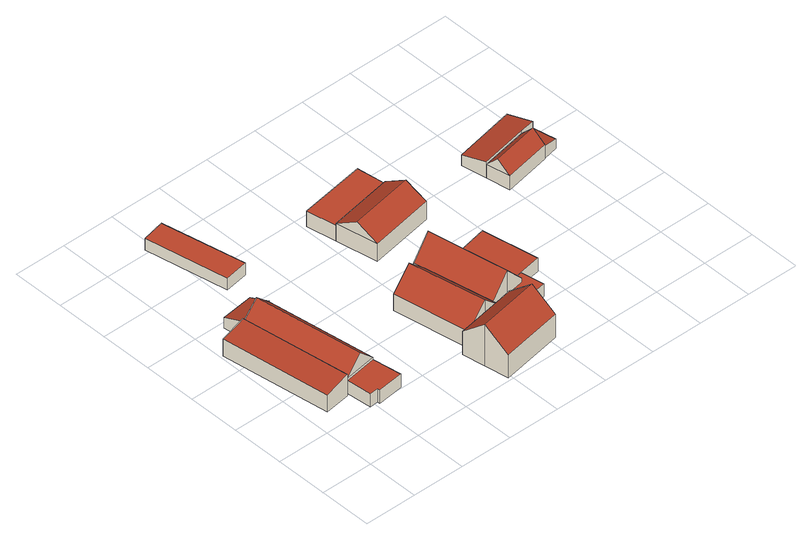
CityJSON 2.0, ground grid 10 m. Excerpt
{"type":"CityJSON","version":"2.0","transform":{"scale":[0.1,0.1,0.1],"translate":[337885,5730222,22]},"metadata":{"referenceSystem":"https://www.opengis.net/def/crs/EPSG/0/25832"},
"CityObjects":{
"building1":{"type":"Building","attributes":{"Gemeindeschluessel":"05170048","Geometrietyp2DReferenz":"3000","function":"31001_2720"},"address":[{"country":"Germany","locality":"Wesel","thoroughfareNumber":"69","thoroughfareName":"Bruchweg"}],"children":["building1-1","building1-2"]},
"building1-1":{"type":"BuildingPart","attributes":{"roofType":"2100","measuredHeight":4.49},"parents":["building1"],"geometry":[{"type":"MultiSurface","lod":"2","boundaries":[[[0,1,2,3]],[[4,5,6,7]],[[3,2,5,4]],[[7,0,3,4]],[[1,6,5,2]],[[8,9,6,1]],[[0,7,10,11]],[[9,8,11,10]]],"semantics":{"surfaces":[{"type":"WallSurface"},{"type":"RoofSurface"},{"type":"GroundSurface"},{"type":"ClosureSurface"}],"values":[0,0,0,1,2,0,0,3]}}]},
"building1-2":{"type":"BuildingPart","attributes":{"roofType":"3100","measuredHeight":6.42},"address":[{"country":"Germany","locality":"Wesel","thoroughfareNumber":"69","thoroughfareName":"Bruchweg"}],"parents":["building1"],"geometry":[{"type":"Solid","lod":"2","boundaries":[[[[12,13,14,15]],[[10,9,13,12]],[[15,14,8,11]],[[12,16,10]],[[11,17,15]],[[15,17,16,12]],[[10,16,17,11]],[[13,9,8,14]],[[10,11,8,9]]]],"semantics":{"surfaces":[{"type":"WallSurface"},{"type":"RoofSurface"},{"type":"GroundSurface"},{"type":"ClosureSurface"}],"values":[[0,0,0,0,0,1,1,2,3]]}}]},
"building2":{"type":"Building","attributes":{"Geometrietyp2DReferenz":"3000","Gemeindeschluessel":"05170048","function":"31001_2463","roofType":"1000","measuredHeight":2.74},"address":[{"country":"Germany","locality":"Wesel","thoroughfareNumber":"69","thoroughfareName":"Bruchweg"}],"geometry":[{"type":"Solid","lod":"2","boundaries":[[[[18,19,20,21]],[[22,23,19,18]],[[24,25,23,22]],[[26,27,25,24]],[[28,29,27,26]],[[21,20,29,28]],[[26,24,22,18,21,28]],[[19,23,25,27,29,20]]]],"semantics":{"surfaces":[{"type":"WallSurface"},{"type":"RoofSurface"},{"type":"GroundSurface"}],"values":[[0,0,0,0,0,0,1,2]]}}]},
"building3":{"type":"Building","attributes":{"Geometrietyp2DReferenz":"3000","Gemeindeschluessel":"05170048","function":"31001_2720","roofType":"2100","measuredHeight":3.47},"address":[{"country":"Germany","locality":"Wesel","thoroughfareNumber":"69","thoroughfareName":"Bruchweg"}],"geometry":[{"type":"Solid","lod":"2","boundaries":[[[[30,31,32,33]],[[34,35,31,30]],[[36,37,35,34]],[[33,32,37,36]],[[34,30,33,36]],[[31,35,37,32]]]],"semantics":{"surfaces":[{"type":"WallSurface"},{"type":"RoofSurface"},{"type":"GroundSurface"}],"values":[[0,0,0,0,1,2]]}}]},
"building4":{"type":"Building","attributes":{"Geometrietyp2DReferenz":"3000","Gemeindeschluessel":"05170048","function":"31001_2720","roofType":"1000","measuredHeight":2.49},"address":[{"country":"Germany","locality":"Wesel","thoroughfareNumber":"69","thoroughfareName":"Bruchweg"}],"geometry":[{"type":"Solid","lod":"2","boundaries":[[[[38,39,40,41]],[[42,43,39,38]],[[44,45,43,42]],[[41,40,45,44]],[[42,38,41,44]],[[39,43,45,40]]]],"semantics":{"surfaces":[{"type":"WallSurface"},{"type":"RoofSurface"},{"type":"GroundSurface"}],"values":[[0,0,0,0,1,2]]}}]},
"building5":{"type":"Building","attributes":{"Geometrietyp2DReferenz":"3000","Gemeindeschluessel":"05170048","function":"31001_1010","roofType":"3100","measuredHeight":8.45},"address":[{"country":"Germany","locality":"Wesel","thoroughfareNumber":"69","thoroughfareName":"Bruchweg"}],"geometry":[{"type":"Solid","lod":"2","boundaries":[[[[46,47,48,49]],[[50,51,47,46]],[[52,53,51,50]],[[54,55,53,52]],[[56,57,55,54]],[[58,59,57,56]],[[60,61,59,58]],[[49,48,61,60]],[[56,54,52,50,46,58]],[[49,60,58,46]],[[47,51,53,55,57,59,61,48]]]],"semantics":{"surfaces":[{"type":"WallSurface"},{"type":"RoofSurface"},{"type":"GroundSurface"}],"values":[[0,0,0,0,0,0,0,0,1,1,2]]}}]},
"building6":{"type":"Building","attributes":{"Geometrietyp2DReferenz":"3000","Gemeindeschluessel":"05170048","function":"31001_2720","roofType":"3100","measuredHeight":7.17},"address":[{"country":"Germany","locality":"Wesel","thoroughfareNumber":"69","thoroughfareName":"Bruchweg"}],"geometry":[{"type":"Solid","lod":"2","boundaries":[[[[62,63,64,65]],[[66,67,63,62]],[[68,69,67,66]],[[70,71,69,68]],[[72,73,71,70]],[[74,75,73,72]],[[65,64,75,74]],[[66,62,65,68]],[[74,72,70,68,65]],[[63,67,69,71,73,75,64]]]],"semantics":{"surfaces":[{"type":"WallSurface"},{"type":"RoofSurface"},{"type":"GroundSurface"}],"values":[[0,0,0,0,0,0,0,1,1,2]]}}]},
"building7":{"type":"Building","attributes":{"Geometrietyp2DReferenz":"3000","Gemeindeschluessel":"05170048","function":"31001_2720","roofType":"3100","measuredHeight":7.35},"address":[{"country":"Germany","locality":"Wesel","thoroughfareNumber":"69","thoroughfareName":"Bruchweg"}],"geometry":[{"type":"Solid","lod":"2","boundaries":[[[[76,77,71,78]],[[79,80,77,76]],[[81,82,80,79]],[[83,84,82,81]],[[85,86,84,83]],[[72,73,86,85]],[[78,71,73,72]],[[76,78,72,85,79]],[[83,81,79,85]],[[77,80,82,84,86,73,71]]]],"semantics":{"surfaces":[{"type":"WallSurface"},{"type":"RoofSurface"},{"type":"GroundSurface"}],"values":[[0,0,0,0,0,0,0,1,1,2]]}}]},
"building8":{"type":"Building","attributes":{"Geometrietyp2DReferenz":"3000","Gemeindeschluessel":"05170048","function":"51009_1610","roofType":"1000","measuredHeight":2.61},"geometry":[{"type":"Solid","lod":"2","boundaries":[[[[87,88,89,90]],[[91,92,88,87]],[[93,57,92,91]],[[94,95,57,93]],[[96,97,95,94]],[[98,99,97,96]],[[90,89,99,98]],[[96,94,93,91,87,90,98]],[[88,92,57,95,97,99,89]]]],"semantics":{"surfaces":[{"type":"WallSurface"},{"type":"RoofSurface"},{"type":"GroundSurface"}],"values":[[0,0,0,0,0,0,0,1,2]]}}]},
"building9":{"type":"Building","attributes":{"Geometrietyp2DReferenz":"3000","Gemeindeschluessel":"05170048","function":"31001_2720","roofType":"3100","measuredHeight":6.04},"address":[{"country":"Germany","locality":"Wesel","thoroughfareNumber":"69","thoroughfareName":"Bruchweg"}],"geometry":[{"type":"Solid","lod":"2","boundaries":[[[[100,101,102,103]],[[104,105,101,100]],[[106,107,105,104]],[[103,102,107,106]],[[100,108,104]],[[106,109,103]],[[103,109,108,100]],[[104,108,109,106]],[[101,105,107,102]]]],"semantics":{"surfaces":[{"type":"WallSurface"},{"type":"RoofSurface"},{"type":"GroundSurface"}],"values":[[0,0,0,0,0,0,1,1,2]]}}]},
"building10":{"type":"Building","attributes":{"Geometrietyp2DReferenz":"3000","Gemeindeschluessel":"05170048","function":"51009_1610","roofType":"1000","measuredHeight":3.25},"geometry":[{"type":"Solid","lod":"2","boundaries":[[[[110,107,111,112]],[[113,105,107,110]],[[114,115,105,113]],[[112,111,115,114]],[[113,110,112,114]],[[107,105,115,111]]]],"semantics":{"surfaces":[{"type":"WallSurface"},{"type":"RoofSurface"},{"type":"GroundSurface"}],"values":[[0,0,0,0,1,2]]}}]},
"building11":{"type":"Building","attributes":{"Geometrietyp2DReferenz":"3000","Gemeindeschluessel":"05170048","function":"51009_1610","roofType":"1000","measuredHeight":2.77},"geometry":[{"type":"Solid","lod":"2","boundaries":[[[[116,117,118,119]],[[120,121,117,116]],[[90,122,121,120]],[[98,123,122,90]],[[119,118,123,98]],[[90,120,116,119,98]],[[117,121,122,123,118]]]],"semantics":{"surfaces":[{"type":"WallSurface"},{"type":"RoofSurface"},{"type":"GroundSurface"}],"values":[[0,0,0,0,0,1,2]]}}]},
"building12":{"type":"Building","attributes":{"Gemeindeschluessel":"05170048","Geometrietyp2DReferenz":"3000","function":"31001_2720"},"address":[{"country":"Germany","locality":"Wesel","thoroughfareNumber":"69","thoroughfareName":"Bruchweg"}],"children":["building12-1","building12-2"]},
"building12-1":{"type":"BuildingPart","attributes":{"roofType":"3100","measuredHeight":5.05},"parents":["building12"],"geometry":[{"type":"Solid","lod":"2","boundaries":[[[[124,125,126,127]],[[128,129,125,124]],[[130,131,129,128]],[[127,132,124]],[[128,133,130]],[[130,133,132,127]],[[124,132,133,128]],[[126,125,129,131]],[[130,127,126,131]]]],"semantics":{"surfaces":[{"type":"WallSurface"},{"type":"RoofSurface"},{"type":"GroundSurface"},{"type":"ClosureSurface"}],"values":[[0,0,0,0,0,1,1,2,3]]}}]},
"building12-2":{"type":"BuildingPart","attributes":{"roofType":"2100","measuredHeight":3.32},"address":[{"country":"Germany","locality":"Wesel","thoroughfareNumber":"69","thoroughfareName":"Bruchweg"}],"parents":["building12"],"geometry":[{"type":"MultiSurface","lod":"2","boundaries":[[[134,135,131,136]],[[137,138,135,134]],[[139,140,138,137]],[[141,126,140,139]],[[139,137,134,136,141]],[[135,138,140,126,131]],[[141,136,130,127]],[[127,130,131,126]]],"semantics":{"surfaces":[{"type":"WallSurface"},{"type":"RoofSurface"},{"type":"GroundSurface"},{"type":"ClosureSurface"}],"values":[0,0,0,0,1,2,0,3]}}]},
"building13":{"type":"Building","attributes":{"Geometrietyp2DReferenz":"3000","Gemeindeschluessel":"05170048","function":"51009_1610","roofType":"2100","measuredHeight":2.51},"geometry":[{"type":"Solid","lod":"2","boundaries":[[[[142,143,144,145]],[[146,147,143,142]],[[148,149,147,146]],[[145,144,149,148]],[[146,142,145,148]],[[143,147,149,144]]]],"semantics":{"surfaces":[{"type":"WallSurface"},{"type":"RoofSurface"},{"type":"GroundSurface"}],"values":[[0,0,0,0,1,2]]}}]}
},
"vertices":[
[53,349,51],[53,349,7],[5,343,7],[5,343,41],[34,136,41],[34,136,7],[82,143,7],[82,143,51],[53,349,9],[82,143,9],[82,143,43],[53,349,43],
[145,153,43],[145,153,9],[116,357,9],[116,357,43],[114,148,73],[85,353,73],
[153,98,39],[153,98,12],[145,153,12],[145,153,39],[104,92,39],[104,92,12],[103,97,39],[103,97,12],[87,95,39],[87,95,12],[82,143,39],[82,143,12],
[116,357,45],[116,357,10],[110,396,10],[110,396,31],[53,349,45],[53,349,10],[48,388,31],[48,388,10],
[124,613,36],[124,613,12],[81,604,12],[81,604,36],[156,456,36],[156,456,12],[111,448,36],[111,448,12],
[282,46,98],[282,46,13],[290,1,13],[290,1,60],[275,90,60],[275,90,13],[291,93,60],[291,93,13],[370,107,60],[370,107,13],[392,111,60],[392,111,13],[400,67,98],[400,67,13],[408,22,60],[408,22,13],
[291,93,47],[291,93,14],[331,100,14],[331,100,85],[266,238,47],[266,238,14],[304,244,85],[304,244,14],[343,251,47],[343,251,14],[368,120,47],[368,120,14],[370,107,47],[370,107,14],
[339,271,47],[339,271,14],[343,251,46],[375,277,87],[375,277,14],[410,284,47],[410,284,14],[437,132,47],[437,132,14],[402,126,87],[402,126,14],
[460,105,39],[460,105,13],[452,149,13],[452,149,39],[395,94,39],[395,94,13],[392,111,39],[390,124,39],[390,124,13],[437,132,39],[437,132,13],[434,146,39],[434,146,13],
[326,340,49],[326,340,13],[450,362,13],[450,362,49],[312,419,49],[312,419,13],[435,441,49],[435,441,13],[319,379,73],[442,401,73],
[435,441,45],[427,495,13],[427,495,45],[312,419,45],[302,475,45],[302,475,13],
[475,262,39],[475,262,12],[416,250,12],[416,250,39],[494,156,39],[494,156,12],[452,149,12],[434,146,12],
[681,343,41],[681,343,13],[673,388,13],[673,388,41],[592,326,41],[592,326,13],[584,371,41],[584,371,13],[677,366,64],[588,349,64],
[575,419,35],[575,419,13],[584,371,46],[692,442,35],[692,442,13],[701,393,46],[701,393,13],[673,388,46],
[701,393,33],[701,393,14],[673,388,14],[673,388,39],[709,349,33],[709,349,14],[681,343,39],[681,343,14]
]}
